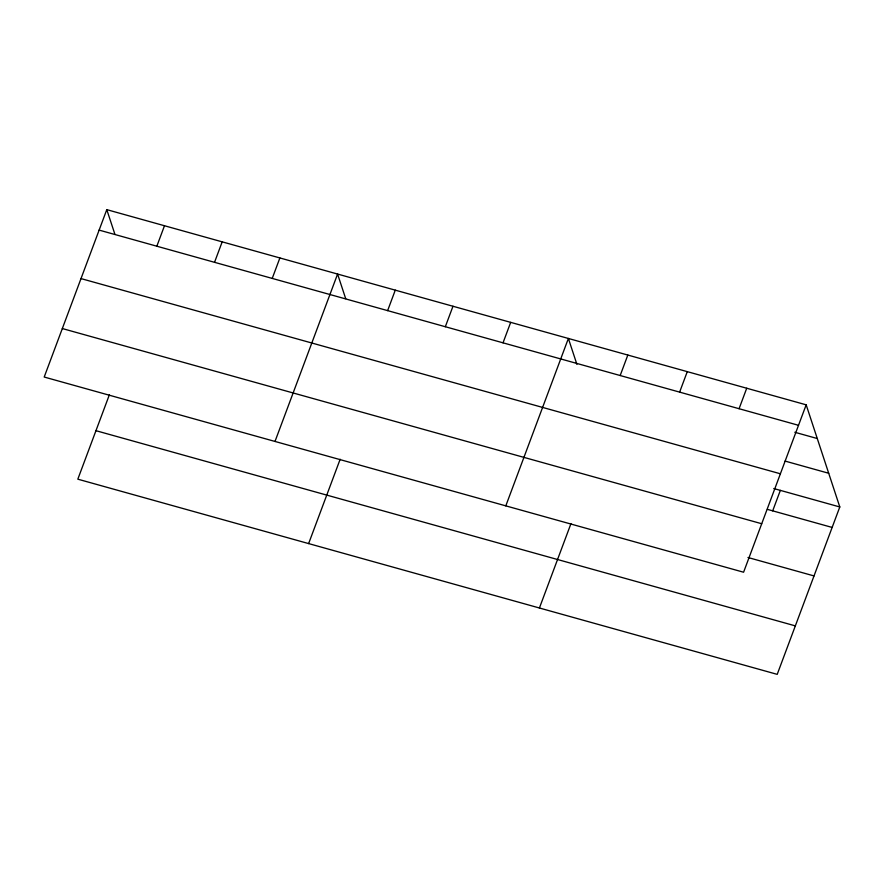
<?xml version="1.0" encoding="UTF-8"?>
<svg xmlns="http://www.w3.org/2000/svg" width="884" height="884" viewBox="0 0 884 884"><rect width="100%" height="100%" fill="white"/><g stroke="black" fill="none" stroke-linecap="round" stroke-linejoin="round"><path stroke-width="1.33" d="M106.787 209.641L44.2 377.037L743.588 572.224L806.175 404.828L106.787 209.641L114.898 234.271M156.833 246.216L164.49 225.74M109.362 394.828L77.825 479.172L777.213 674.359L839.8 506.963L806.175 404.828M214.536 262.316L222.182 241.84M272.228 278.416L279.885 257.951M275.001 441.447L337.589 274.051L345.699 298.682M387.634 310.627L395.281 290.151M308.627 543.583L340.163 459.238M445.326 326.726L452.984 306.251M503.029 342.826L510.687 322.362M505.803 505.858L568.379 338.462L576.921 364.385M620.181 375.523L627.828 355.048M539.417 608.004L570.954 523.648M679.63 392.12L687.277 371.645M739.079 408.706L746.726 388.231M772.693 510.853L780.351 490.377M99.13 230.105L798.517 425.303M794.815 432.265L817.269 438.53M785.114 461.094L828.706 473.26M81.008 278.593L780.395 473.78M773.743 488.532L839.8 506.963M767.411 509.372L832.142 527.439M62.333 328.55L761.721 523.737M747.963 557.495L814.02 575.926M95.947 430.685L795.346 625.883"/></g></svg>
